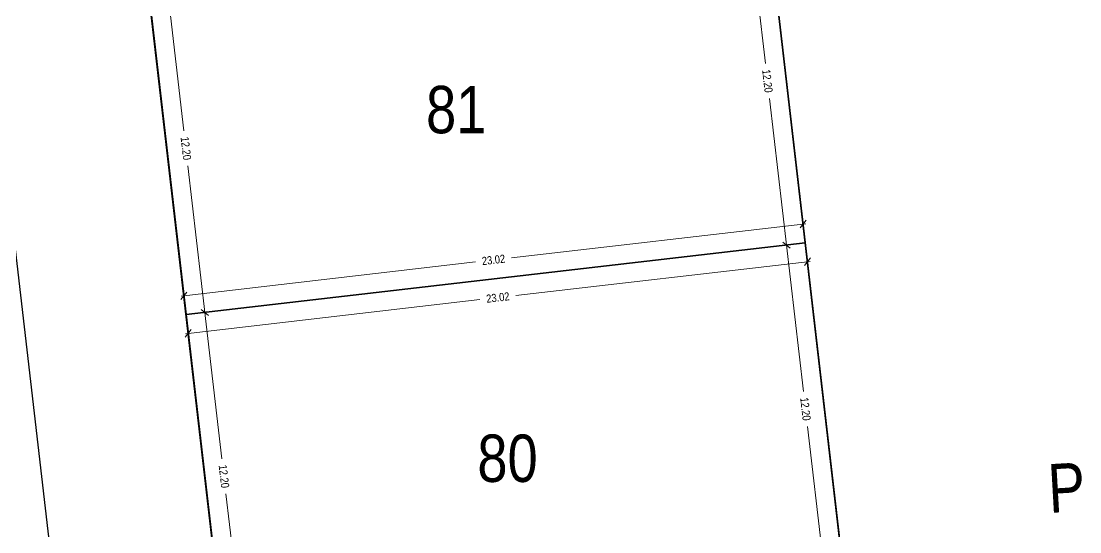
# Model space of a CAD drawing. Header units: millimetres. Extents: x 29397 to 29927, y 26123 to 26652.
# Drawn here: x 29767.02 to 29806.12, y 26254.78 to 26273.64 of the extents above; entities that cross this region are included whole.
import ezdxf
from ezdxf.enums import TextEntityAlignment as Align

# ---------------------------------------------------------------- set-up
doc = ezdxf.new("R2010")
doc.units = ezdxf.units.MM
doc.header["$LTSCALE"] = 0.3
doc.linetypes.add('CENTER', pattern=[0])
for name, color, linetype in [('_IndivSubPlot', 180, 'Continuous'), ('_IndivSubPlot_DIMENSION', 7, 'Continuous'), ('_InternalRoad', 3, 'Continuous'), ('_OrganizedOpenSpace', 2, 'Continuous')]:
    doc.layers.add(name, color=color, linetype=linetype)
doc.layers.get('0').off()
doc.styles.add('PreDCRFont', font='ARIALN.TTF')
doc.dimstyles.new('PDCR-PLOT-INT', dxfattribs={"dimtxt": 0.3, "dimasz": 0.25, "dimexe": 0.25, "dimexo": 0.25, "dimgap": 0.25, "dimtad": 0, "dimzin": 0, "dimdsep": 46, "dimtxsty": 'PreDCRFont', "dimblk": 'OBLIQUE', "dimcen": 0.5, "dimdle": 0.1, "dimadec": 0, "dimazin": 0, "dimtfac": 1, "dimtix": 1, "dimtofl": 0, "dimtmove": 1, "dimatfit": 1, "dimfxl": 1, "dimtolj": 1, "dimtzin": 0, "dimlwd": 15, "dimarcsym": 0})

# ---------------------------------------------------------------- blocks, each defined once
blk = doc.blocks.new('_Oblique')
at = {"color": 0, "linetype": 'ByBlock', "lineweight": -2}
blk.add_line((-0.5, -0.5), (0.5, 0.5), dxfattribs=at)
blk = doc.blocks.new('*D920')
at = {"layer": '_IndivSubPlot_DIMENSION', "color": 0, "lineweight": 15, "transparency": 16777216}
for p, q in [((29796.161, 26264.77), (29785.29, 26263.51)), ((29773.095, 26262.097), (29783.966, 26263.357))]:
    blk.add_line(p, q, dxfattribs=at)
at = {"layer": '_IndivSubPlot_DIMENSION', "color": 0, "lineweight": 15, "transparency": 16777216, "xscale": 0.25, "yscale": 0.25, "zscale": 0.25}
for p, rotation in [((29796.062, 26264.758), 6.61144071524876), ((29773.195, 26262.108), 186.6114407152488)]:
    blk.add_blockref('_Oblique', p, dxfattribs=dict(at, rotation=rotation))
at = {"layer": '_IndivSubPlot_DIMENSION', "color": 0, "lineweight": 15, "transparency": 16777216, "insert": (29784.628, 26263.433), "char_height": 0.3, "attachment_point": 5, "rotation": 6.6114, "style": 'PreDCRFont'}
blk.add_mtext('\\A1;23.02', dxfattribs=at)
blk = doc.blocks.new('*D921')
at = {"layer": '_IndivSubPlot_DIMENSION', "color": 0, "lineweight": 15, "transparency": 16777216}
for p, q in [((29773.798, 26262.983), (29774.436, 26257.473)), ((29775.226, 26250.666), (29774.587, 26256.176))]:
    blk.add_line(p, q, dxfattribs=at)
at = {"layer": '_IndivSubPlot_DIMENSION', "color": 0, "lineweight": 15, "transparency": 16777216, "xscale": 0.25, "yscale": 0.25, "zscale": 0.25}
for p, rotation in [((29773.809, 26262.884), 96.61144071520924), ((29775.214, 26250.765), 276.6114407152093)]:
    blk.add_blockref('_Oblique', p, dxfattribs=dict(at, rotation=rotation))
at = {"layer": '_IndivSubPlot_DIMENSION', "color": 0, "lineweight": 15, "transparency": 16777216, "insert": (29774.512, 26256.825), "char_height": 0.3, "attachment_point": 5, "rotation": 276.6114, "style": 'PreDCRFont'}
blk.add_mtext('\\A1;12.20', dxfattribs=at)
blk = doc.blocks.new('*D923')
at = {"layer": '_IndivSubPlot_DIMENSION', "color": 0, "lineweight": 15, "transparency": 16777216}
for p, q in [((29795.274, 26265.473), (29795.913, 26259.963)), ((29796.702, 26253.155), (29796.063, 26258.665))]:
    blk.add_line(p, q, dxfattribs=at)
at = {"layer": '_IndivSubPlot_DIMENSION', "color": 0, "lineweight": 15, "transparency": 16777216, "xscale": 0.25, "yscale": 0.25, "zscale": 0.25}
for p, rotation in [((29795.286, 26265.373), 96.6114407152093), ((29796.69, 26253.254), 276.6114407152093)]:
    blk.add_blockref('_Oblique', p, dxfattribs=dict(at, rotation=rotation))
at = {"layer": '_IndivSubPlot_DIMENSION', "color": 0, "lineweight": 15, "transparency": 16777216, "insert": (29795.988, 26259.314), "char_height": 0.3, "attachment_point": 5, "rotation": 276.6114, "style": 'PreDCRFont'}
blk.add_mtext('\\A1;12.20', dxfattribs=at)
blk = doc.blocks.new('*D925')
at = {"layer": '_IndivSubPlot_DIMENSION', "color": 0, "lineweight": 15, "transparency": 16777216}
for p, q in [((29772.393, 26275.102), (29773.032, 26269.592)), ((29773.821, 26262.785), (29773.182, 26268.295))]:
    blk.add_line(p, q, dxfattribs=at)
at = {"layer": '_IndivSubPlot_DIMENSION', "color": 0, "lineweight": 15, "transparency": 16777216, "xscale": 0.25, "yscale": 0.25, "zscale": 0.25}
for p, rotation in [((29772.405, 26275.003), 96.61144071521127), ((29773.809, 26262.884), 276.6114407152112)]:
    blk.add_blockref('_Oblique', p, dxfattribs=dict(at, rotation=rotation))
at = {"layer": '_IndivSubPlot_DIMENSION', "color": 0, "lineweight": 15, "transparency": 16777216, "insert": (29773.107, 26268.943), "char_height": 0.3, "attachment_point": 5, "rotation": 276.6114, "style": 'PreDCRFont'}
blk.add_mtext('\\A1;12.20', dxfattribs=at)
blk = doc.blocks.new('*D926')
at = {"layer": '_IndivSubPlot_DIMENSION', "color": 0, "lineweight": 15, "transparency": 16777216}
for p, q in [((29796, 26266.161), (29785.129, 26264.901)), ((29772.934, 26263.487), (29783.805, 26264.747))]:
    blk.add_line(p, q, dxfattribs=at)
at = {"layer": '_IndivSubPlot_DIMENSION', "color": 0, "lineweight": 15, "transparency": 16777216, "xscale": 0.25, "yscale": 0.25, "zscale": 0.25}
for p, rotation in [((29795.9, 26266.149), 6.611440715248776), ((29773.033, 26263.499), 186.6114407152488)]:
    blk.add_blockref('_Oblique', p, dxfattribs=dict(at, rotation=rotation))
at = {"layer": '_IndivSubPlot_DIMENSION', "color": 0, "lineweight": 15, "transparency": 16777216, "insert": (29784.467, 26264.824), "char_height": 0.3, "attachment_point": 5, "rotation": 6.6114, "style": 'PreDCRFont'}
blk.add_mtext('\\A1;23.02', dxfattribs=at)
blk = doc.blocks.new('*D927')
at = {"layer": '_IndivSubPlot_DIMENSION', "color": 0, "lineweight": 15, "transparency": 16777216}
for p, q in [((29793.869, 26277.591), (29794.508, 26272.081)), ((29795.297, 26265.274), (29794.658, 26270.784))]:
    blk.add_line(p, q, dxfattribs=at)
at = {"layer": '_IndivSubPlot_DIMENSION', "color": 0, "lineweight": 15, "transparency": 16777216, "xscale": 0.25, "yscale": 0.25, "zscale": 0.25}
for p, rotation in [((29793.881, 26277.492), 96.61144071521122), ((29795.286, 26265.373), 276.6114407152112)]:
    blk.add_blockref('_Oblique', p, dxfattribs=dict(at, rotation=rotation))
at = {"layer": '_IndivSubPlot_DIMENSION', "color": 0, "lineweight": 15, "transparency": 16777216, "insert": (29794.583, 26271.433), "char_height": 0.3, "attachment_point": 5, "rotation": 276.6114, "style": 'PreDCRFont'}
blk.add_mtext('\\A1;12.20', dxfattribs=at)

msp = doc.modelspace()

# ---------------------------------------------------------------- linework, layer by layer
at = {"layer": '_IndivSubPlot'}
for points in [[(29794.576, 26277.573), (29771.709, 26274.922), (29773.114, 26262.803), (29795.981, 26265.454)], [(29795.981, 26265.454), (29773.114, 26262.803), (29774.519, 26250.685), (29797.386, 26253.335)]]:
    msp.add_lwpolyline(points, close=True, dxfattribs=at)
at = {"layer": '_InternalRoad'}
msp.add_lwpolyline([(29769.257, 26296.077), (29757.228, 26295.636), (29773.662, 26153.852), (29786.106, 26150.71)], close=True, dxfattribs=at)
at = {"layer": '_InternalRoad', "linetype": 'CENTER'}
msp.add_lwpolyline([(29763.243, 26295.857), (29779.881, 26152.282)], dxfattribs=at)
at = {"layer": '_OrganizedOpenSpace'}
msp.add_lwpolyline([(29825.589, 26298.145), (29803.38, 26297.33), (29805.523, 26278.841), (29794.576, 26277.573), (29801.6, 26216.978), (29817.591, 26218.832), (29817.589, 26220.061), (29828.251, 26220.067)], close=True, dxfattribs=at)

# ---------------------------------------------------------------- texts
at = {"layer": '_IndivSubPlot', "lineweight": 30, "style": 'PreDCRFont'}
for s, p in [('81', (29783.091, 26270.378)), ('80', (29784.985, 26257.496))]:
    msp.add_text(s, height=1.75, dxfattribs=at).set_placement(p, align=Align.MIDDLE_CENTER)
at = {"layer": '_OrganizedOpenSpace', "lineweight": 30, "insert": (29813.771, 26256.604), "char_height": 1.8, "attachment_point": 5, "rotation": 3.2678, "style": 'PreDCRFont'}
msp.add_mtext('Public Open Space', dxfattribs=at)

# ---------------------------------------------------------------- dimensions: what is measured, and where the dimension line sits
at = {"layer": '_IndivSubPlot_DIMENSION', "lineweight": 15}
for p1, p2, text, picture, middle in [((29795.286, 26265.373), (29793.881, 26277.492), '12.20', '*D927', (29794.583, 26271.433)), ((29772.405, 26275.003), (29773.809, 26262.884), '12.20', '*D925', (29773.107, 26268.943)), ((29773.033, 26263.499), (29795.9, 26266.149), '23.02', '*D926', (29784.467, 26264.824)), ((29796.69, 26253.254), (29795.286, 26265.373), '12.20', '*D923', (29795.988, 26259.314)), ((29796.062, 26264.758), (29773.195, 26262.108), '23.02', '*D920', (29784.628, 26263.433)), ((29773.809, 26262.884), (29775.214, 26250.765), '12.20', '*D921', (29774.512, 26256.825))]:
    dim = msp.add_aligned_dim(p1=p1, p2=p2, distance=0, text=text, dimstyle='PDCR-PLOT-INT', dxfattribs=at)
    dim.commit()
    dim.dimension.update_dxf_attribs({"geometry": picture, "text_midpoint": middle})

doc.saveas('drawing.dxf')
